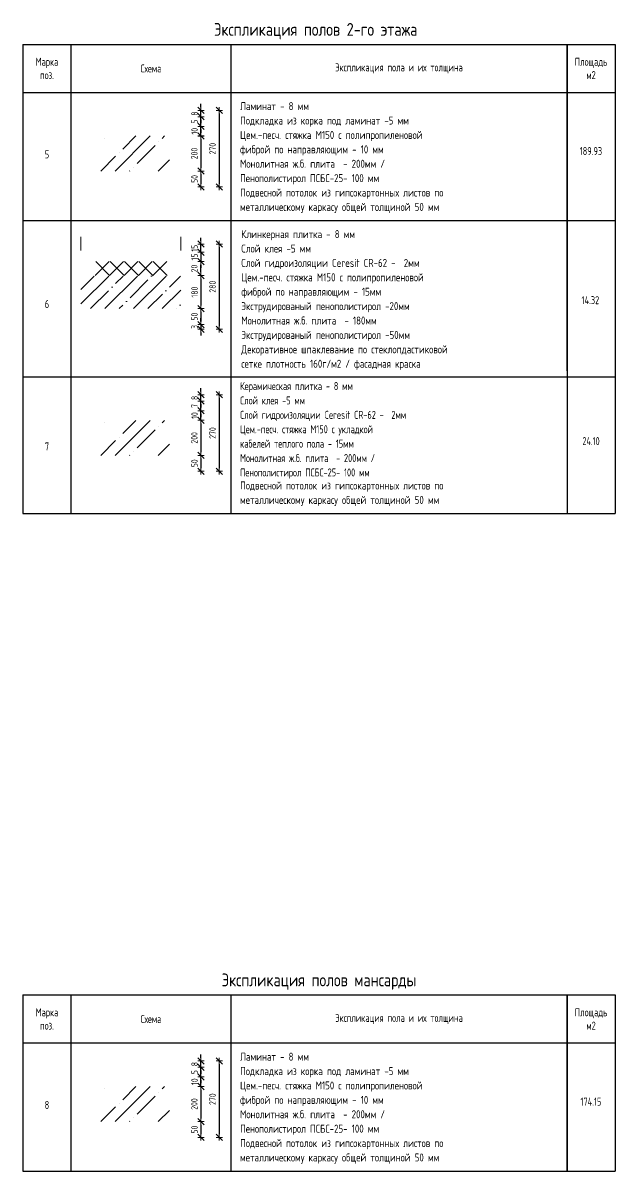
# Model space of a CAD drawing. Header units: millimetres. Extents: x -56498 to 234605, y -296269 to -29969.
# Drawn here: x 111605 to 130105, y -275070 to -239198 of the extents above; entities that cross this region are included whole.
import ezdxf
from ezdxf.enums import TextEntityAlignment as Align

# ---------------------------------------------------------------- set-up
doc = ezdxf.new("R2010")
doc.units = ezdxf.units.MM
doc.header["$LTSCALE"] = 100
doc.header["$PDMODE"] = 35
for name, color, linetype, lineweight in [('0.5', 7, 'Continuous', 50), ('Примітки 0.09', 200, 'Continuous', 9), ('Розміри 0.09', 5, 'Continuous', 9), ('Тонкі 0.18', 142, 'Continuous', 18), ('Штрихування 0.09', 253, 'Continuous', 9)]:
    doc.layers.add(name, color=color, linetype=linetype, lineweight=lineweight)
doc.styles.add('GOST 2.304', font='CS_Gost2304.shx')
doc.styles.add('SPDS', font='SPDS.shx', dxfattribs={"width": 0.9})
doc.dimstyles.new('10_ Разм.цепочки_c выноск', dxfattribs={"dimscale": 100, "dimtxt": 2, "dimasz": 1, "dimexe": 2, "dimexo": 2, "dimgap": 1, "dimtad": 1, "dimdec": 0, "dimlfac": 0.1, "dimzin": 0, "dimdsep": 46, "dimtxsty": 'SPDS', "dimblk": 'dblk_0', "dimcen": 2, "dimdle": 1.5, "dimse1": 1, "dimse2": 1, "dimadec": 0, "dimazin": 0, "dimtfac": 1, "dimtdec": 0, "dimtix": 1, "dimtmove": 1, "dimatfit": 3, "dimfxl": 0, "dimtolj": 1, "dimtzin": 0, "dimarcsym": 0})

# ---------------------------------------------------------------- blocks, each defined once
blk = doc.blocks.new('dblk_0')
at = {"color": 0, "linetype": 'ByBlock'}
for p, q in [((1, 1), (-1, -1)), ((-1, 0), (1, 0)), ((0, 1), (0, -1))]:
    blk.add_line(p, q, dxfattribs=at)
blk = doc.blocks.new('*D394')
at = {"layer": 'Defpoints', "color": 0, "ltscale": 100, "transparency": 16777216}
for p in [(116538, -242730), (116538, -243825), (117167, -243825)]:
    blk.add_point(p, dxfattribs=at)
at = {"layer": 'Розміри 0.09', "color": 0, "lineweight": -2, "ltscale": 100, "transparency": 16777216}
blk.add_line((117167, -242830), (117167, -243725), dxfattribs=at)
at = {"layer": 'Розміри 0.09', "color": 0, "lineweight": -2, "ltscale": 100, "transparency": 16777216, "xscale": 100, "yscale": 100, "zscale": 100}
for p, rotation in [((117167, -242730), 90), ((117167, -243825), 270)]:
    blk.add_blockref('dblk_0', p, dxfattribs=dict(at, rotation=rotation))
at = {"layer": 'Розміри 0.09', "color": 0, "ltscale": 100, "transparency": 16777216, "insert": (116959, -243277), "char_height": 200, "attachment_point": 5, "rotation": 90, "style": 'SPDS'}
blk.add_mtext('\\A1;200', dxfattribs=at)
blk = doc.blocks.new('*D395')
at = {"layer": 'Defpoints', "color": 0, "ltscale": 100, "transparency": 16777216}
for p in [(116538, -242130), (117167, -242130), (116538, -242430)]:
    blk.add_point(p, dxfattribs=at)
at = {"layer": 'Розміри 0.09', "color": 0, "lineweight": -2, "ltscale": 100, "transparency": 16777216}
for p, q in [((117167, -242030), (117167, -241930)), ((117167, -242430), (117167, -242130)), ((117167, -242530), (117167, -242630))]:
    blk.add_line(p, q, dxfattribs=at)
at = {"layer": 'Розміри 0.09', "color": 0, "lineweight": -2, "ltscale": 100, "transparency": 16777216, "xscale": 100, "yscale": 100, "zscale": 100}
for p, rotation in [((117167, -242130), 270), ((117167, -242430), 90)]:
    blk.add_blockref('dblk_0', p, dxfattribs=dict(at, rotation=rotation))
at = {"layer": 'Розміри 0.09', "color": 0, "ltscale": 100, "transparency": 16777216, "insert": (116963, -242280), "char_height": 200, "attachment_point": 5, "rotation": 90, "style": 'SPDS'}
blk.add_mtext('\\A1;5', dxfattribs=at)
blk = doc.blocks.new('*D396')
at = {"layer": 'Defpoints', "color": 0, "ltscale": 100, "transparency": 16777216}
for p in [(116538, -241930), (116538, -242130), (117167, -241930)]:
    blk.add_point(p, dxfattribs=at)
at = {"layer": 'Розміри 0.09', "color": 0, "lineweight": -2, "ltscale": 100, "transparency": 16777216}
for p, q in [((117167, -241830), (117167, -241730)), ((117167, -242130), (117167, -241930)), ((117167, -242230), (117167, -242330))]:
    blk.add_line(p, q, dxfattribs=at)
at = {"layer": 'Розміри 0.09', "color": 0, "lineweight": -2, "ltscale": 100, "transparency": 16777216, "xscale": 100, "yscale": 100, "zscale": 100}
for p, rotation in [((117167, -241930), 270), ((117167, -242130), 90)]:
    blk.add_blockref('dblk_0', p, dxfattribs=dict(at, rotation=rotation))
at = {"layer": 'Розміри 0.09', "color": 0, "ltscale": 100, "transparency": 16777216, "insert": (116967, -242030), "char_height": 200, "attachment_point": 5, "rotation": 90, "style": 'SPDS'}
blk.add_mtext('\\A1;8', dxfattribs=at)
blk = doc.blocks.new('*D397')
at = {"layer": 'Defpoints', "color": 0, "ltscale": 100, "transparency": 16777216}
for p in [(116538, -241930), (116538, -244321), (117737, -244321)]:
    blk.add_point(p, dxfattribs=at)
at = {"layer": 'Розміри 0.09', "color": 0, "lineweight": -2, "ltscale": 100, "transparency": 16777216}
blk.add_line((117737, -242030), (117737, -244221), dxfattribs=at)
at = {"layer": 'Розміри 0.09', "color": 0, "lineweight": -2, "ltscale": 100, "transparency": 16777216, "xscale": 100, "yscale": 100, "zscale": 100}
for p, rotation in [((117737, -241930), 90), ((117737, -244321), 270)]:
    blk.add_blockref('dblk_0', p, dxfattribs=dict(at, rotation=rotation))
at = {"layer": 'Розміри 0.09', "color": 0, "ltscale": 100, "transparency": 16777216, "insert": (117529, -243125), "char_height": 200, "attachment_point": 5, "rotation": 90, "style": 'SPDS'}
blk.add_mtext('\\A1;270', dxfattribs=at)
blk = doc.blocks.new('*D398')
at = {"layer": 'Defpoints', "color": 0, "ltscale": 100, "transparency": 16777216}
for p in [(116538, -243825), (116538, -244321), (117167, -244321)]:
    blk.add_point(p, dxfattribs=at)
at = {"layer": 'Розміри 0.09', "color": 0, "lineweight": -2, "ltscale": 100, "transparency": 16777216}
blk.add_line((117167, -243925), (117167, -244221), dxfattribs=at)
at = {"layer": 'Розміри 0.09', "color": 0, "lineweight": -2, "ltscale": 100, "transparency": 16777216, "xscale": 100, "yscale": 100, "zscale": 100}
for p, rotation in [((117167, -243825), 90), ((117167, -244321), 270)]:
    blk.add_blockref('dblk_0', p, dxfattribs=dict(at, rotation=rotation))
at = {"layer": 'Розміри 0.09', "color": 0, "ltscale": 100, "transparency": 16777216, "insert": (116963, -244073), "char_height": 200, "attachment_point": 5, "rotation": 90, "style": 'SPDS'}
blk.add_mtext('\\A1;50', dxfattribs=at)
blk = doc.blocks.new('*D399')
at = {"layer": 'Defpoints', "color": 0, "ltscale": 100, "transparency": 16777216}
for p in [(116538, -242430), (117167, -242430), (116538, -242728)]:
    blk.add_point(p, dxfattribs=at)
at = {"layer": 'Розміри 0.09', "color": 0, "lineweight": -2, "ltscale": 100, "transparency": 16777216}
for p, q in [((117167, -242330), (117167, -242230)), ((117167, -242728), (117167, -242430)), ((117167, -242828), (117167, -242928))]:
    blk.add_line(p, q, dxfattribs=at)
at = {"layer": 'Розміри 0.09', "color": 0, "lineweight": -2, "ltscale": 100, "transparency": 16777216, "xscale": 100, "yscale": 100, "zscale": 100}
for p, rotation in [((117167, -242430), 270), ((117167, -242728), 90)]:
    blk.add_blockref('dblk_0', p, dxfattribs=dict(at, rotation=rotation))
at = {"layer": 'Розміри 0.09', "color": 0, "ltscale": 100, "transparency": 16777216, "insert": (116967, -242579), "char_height": 200, "attachment_point": 5, "rotation": 90, "style": 'SPDS'}
blk.add_mtext('\\A1;10', dxfattribs=at)
blk = doc.blocks.new('*D457')
at = {"layer": 'Defpoints', "color": 0, "ltscale": 100, "transparency": 16777216}
for p in [(116538, -251614), (116538, -252709), (117167, -252709)]:
    blk.add_point(p, dxfattribs=at)
at = {"layer": 'Розміри 0.09', "color": 0, "lineweight": -2, "ltscale": 100, "transparency": 16777216}
blk.add_line((117167, -251714), (117167, -252609), dxfattribs=at)
at = {"layer": 'Розміри 0.09', "color": 0, "lineweight": -2, "ltscale": 100, "transparency": 16777216, "xscale": 100, "yscale": 100, "zscale": 100}
for p, rotation in [((117167, -251614), 90), ((117167, -252709), 270)]:
    blk.add_blockref('dblk_0', p, dxfattribs=dict(at, rotation=rotation))
at = {"layer": 'Розміри 0.09', "color": 0, "ltscale": 100, "transparency": 16777216, "insert": (116959, -252162), "char_height": 200, "attachment_point": 5, "rotation": 90, "style": 'SPDS'}
blk.add_mtext('\\A1;200', dxfattribs=at)
blk = doc.blocks.new('*D458')
at = {"layer": 'Defpoints', "color": 0, "ltscale": 100, "transparency": 16777216}
for p in [(116538, -251014), (117167, -251014), (116538, -251314)]:
    blk.add_point(p, dxfattribs=at)
at = {"layer": 'Розміри 0.09', "color": 0, "lineweight": -2, "ltscale": 100, "transparency": 16777216}
for p, q in [((117167, -250914), (117167, -250814)), ((117167, -251314), (117167, -251014)), ((117167, -251414), (117167, -251514))]:
    blk.add_line(p, q, dxfattribs=at)
at = {"layer": 'Розміри 0.09', "color": 0, "lineweight": -2, "ltscale": 100, "transparency": 16777216, "xscale": 100, "yscale": 100, "zscale": 100}
for p, rotation in [((117167, -251014), 270), ((117167, -251314), 90)]:
    blk.add_blockref('dblk_0', p, dxfattribs=dict(at, rotation=rotation))
at = {"layer": 'Розміри 0.09', "color": 0, "ltscale": 100, "transparency": 16777216, "insert": (116967, -251164), "char_height": 200, "attachment_point": 5, "rotation": 90, "style": 'SPDS'}
blk.add_mtext('\\A1;7', dxfattribs=at)
blk = doc.blocks.new('*D459')
at = {"layer": 'Defpoints', "color": 0, "ltscale": 100, "transparency": 16777216}
for p in [(116538, -250814), (116538, -251014), (117167, -250814)]:
    blk.add_point(p, dxfattribs=at)
at = {"layer": 'Розміри 0.09', "color": 0, "lineweight": -2, "ltscale": 100, "transparency": 16777216}
for p, q in [((117167, -250714), (117167, -250614)), ((117167, -251014), (117167, -250814)), ((117167, -251114), (117167, -251214))]:
    blk.add_line(p, q, dxfattribs=at)
at = {"layer": 'Розміри 0.09', "color": 0, "lineweight": -2, "ltscale": 100, "transparency": 16777216, "xscale": 100, "yscale": 100, "zscale": 100}
for p, rotation in [((117167, -250814), 270), ((117167, -251014), 90)]:
    blk.add_blockref('dblk_0', p, dxfattribs=dict(at, rotation=rotation))
at = {"layer": 'Розміри 0.09', "color": 0, "ltscale": 100, "transparency": 16777216, "insert": (116967, -250914), "char_height": 200, "attachment_point": 5, "rotation": 90, "style": 'SPDS'}
blk.add_mtext('\\A1;8', dxfattribs=at)
blk = doc.blocks.new('*D460')
at = {"layer": 'Defpoints', "color": 0, "ltscale": 100, "transparency": 16777216}
for p in [(116538, -250814), (116538, -253205), (117737, -253205)]:
    blk.add_point(p, dxfattribs=at)
at = {"layer": 'Розміри 0.09', "color": 0, "lineweight": -2, "ltscale": 100, "transparency": 16777216}
blk.add_line((117737, -250914), (117737, -253105), dxfattribs=at)
at = {"layer": 'Розміри 0.09', "color": 0, "lineweight": -2, "ltscale": 100, "transparency": 16777216, "xscale": 100, "yscale": 100, "zscale": 100}
for p, rotation in [((117737, -250814), 90), ((117737, -253205), 270)]:
    blk.add_blockref('dblk_0', p, dxfattribs=dict(at, rotation=rotation))
at = {"layer": 'Розміри 0.09', "color": 0, "ltscale": 100, "transparency": 16777216, "insert": (117529, -252010), "char_height": 200, "attachment_point": 5, "rotation": 90, "style": 'SPDS'}
blk.add_mtext('\\A1;270', dxfattribs=at)
blk = doc.blocks.new('*D461')
at = {"layer": 'Defpoints', "color": 0, "ltscale": 100, "transparency": 16777216}
for p in [(116538, -252709), (116538, -253205), (117167, -253205)]:
    blk.add_point(p, dxfattribs=at)
at = {"layer": 'Розміри 0.09', "color": 0, "lineweight": -2, "ltscale": 100, "transparency": 16777216}
blk.add_line((117167, -252809), (117167, -253105), dxfattribs=at)
at = {"layer": 'Розміри 0.09', "color": 0, "lineweight": -2, "ltscale": 100, "transparency": 16777216, "xscale": 100, "yscale": 100, "zscale": 100}
for p, rotation in [((117167, -252709), 90), ((117167, -253205), 270)]:
    blk.add_blockref('dblk_0', p, dxfattribs=dict(at, rotation=rotation))
at = {"layer": 'Розміри 0.09', "color": 0, "ltscale": 100, "transparency": 16777216, "insert": (116963, -252957), "char_height": 200, "attachment_point": 5, "rotation": 90, "style": 'SPDS'}
blk.add_mtext('\\A1;50', dxfattribs=at)
blk = doc.blocks.new('*D456')
at = {"layer": 'Defpoints', "color": 0, "ltscale": 100, "transparency": 16777216}
for p in [(116538, -251314), (117167, -251314), (116538, -251612)]:
    blk.add_point(p, dxfattribs=at)
at = {"layer": 'Розміри 0.09', "color": 0, "lineweight": -2, "ltscale": 100, "transparency": 16777216}
for p, q in [((117167, -251214), (117167, -251114)), ((117167, -251612), (117167, -251314)), ((117167, -251712), (117167, -251812))]:
    blk.add_line(p, q, dxfattribs=at)
at = {"layer": 'Розміри 0.09', "color": 0, "lineweight": -2, "ltscale": 100, "transparency": 16777216, "xscale": 100, "yscale": 100, "zscale": 100}
for p, rotation in [((117167, -251314), 270), ((117167, -251612), 90)]:
    blk.add_blockref('dblk_0', p, dxfattribs=dict(at, rotation=rotation))
at = {"layer": 'Розміри 0.09', "color": 0, "ltscale": 100, "transparency": 16777216, "insert": (116967, -251463), "char_height": 200, "attachment_point": 5, "rotation": 90, "style": 'SPDS'}
blk.add_mtext('\\A1;10', dxfattribs=at)
blk = doc.blocks.new('*D462')
at = {"layer": 'Defpoints', "color": 0, "ltscale": 100, "transparency": 16777216}
for p in [(116538, -246108), (116538, -246364), (117167, -246108)]:
    blk.add_point(p, dxfattribs=at)
at = {"layer": 'Розміри 0.09', "color": 0, "lineweight": -2, "ltscale": 100, "transparency": 16777216}
for p, q in [((117167, -246008), (117167, -245908)), ((117167, -246364), (117167, -246108)), ((117167, -246464), (117167, -246564))]:
    blk.add_line(p, q, dxfattribs=at)
at = {"layer": 'Розміри 0.09', "color": 0, "lineweight": -2, "ltscale": 100, "transparency": 16777216, "xscale": 100, "yscale": 100, "zscale": 100}
for p, rotation in [((117167, -246108), 270), ((117167, -246364), 90)]:
    blk.add_blockref('dblk_0', p, dxfattribs=dict(at, rotation=rotation))
at = {"layer": 'Розміри 0.09', "color": 0, "ltscale": 100, "transparency": 16777216, "insert": (116963, -246236), "char_height": 200, "attachment_point": 5, "rotation": 90, "style": 'SPDS'}
blk.add_mtext('\\A1;15', dxfattribs=at)
blk = doc.blocks.new('*D463')
at = {"layer": 'Defpoints', "color": 0, "ltscale": 100, "transparency": 16777216}
for p in [(116538, -246108), (116538, -248768), (117737, -248768)]:
    blk.add_point(p, dxfattribs=at)
at = {"layer": 'Розміри 0.09', "color": 0, "lineweight": -2, "ltscale": 100, "transparency": 16777216}
blk.add_line((117737, -246208), (117737, -248668), dxfattribs=at)
at = {"layer": 'Розміри 0.09', "color": 0, "lineweight": -2, "ltscale": 100, "transparency": 16777216, "xscale": 100, "yscale": 100, "zscale": 100}
for p, rotation in [((117737, -246108), 90), ((117737, -248768), 270)]:
    blk.add_blockref('dblk_0', p, dxfattribs=dict(at, rotation=rotation))
at = {"layer": 'Розміри 0.09', "color": 0, "ltscale": 100, "transparency": 16777216, "insert": (117529, -247438), "char_height": 200, "attachment_point": 5, "rotation": 90, "style": 'SPDS'}
blk.add_mtext('\\A1;280', dxfattribs=at)
blk = doc.blocks.new('*D464')
at = {"layer": 'Defpoints', "color": 0, "ltscale": 100, "transparency": 16777216}
for p in [(116538, -247088), (116538, -248125), (117167, -248125)]:
    blk.add_point(p, dxfattribs=at)
at = {"layer": 'Розміри 0.09', "color": 0, "lineweight": -2, "ltscale": 100, "transparency": 16777216}
blk.add_line((117167, -247188), (117167, -248025), dxfattribs=at)
at = {"layer": 'Розміри 0.09', "color": 0, "lineweight": -2, "ltscale": 100, "transparency": 16777216, "xscale": 100, "yscale": 100, "zscale": 100}
for p, rotation in [((117167, -247088), 90), ((117167, -248125), 270)]:
    blk.add_blockref('dblk_0', p, dxfattribs=dict(at, rotation=rotation))
at = {"layer": 'Розміри 0.09', "color": 0, "ltscale": 100, "transparency": 16777216, "insert": (116967, -247607), "char_height": 200, "attachment_point": 5, "rotation": 90, "style": 'SPDS'}
blk.add_mtext('\\A1;180', dxfattribs=at)
blk = doc.blocks.new('*D465')
at = {"layer": 'Defpoints', "color": 0, "ltscale": 100, "transparency": 16777216}
for p in [(116538, -248125), (116538, -248624), (117167, -248624)]:
    blk.add_point(p, dxfattribs=at)
at = {"layer": 'Розміри 0.09', "color": 0, "lineweight": -2, "ltscale": 100, "transparency": 16777216}
blk.add_line((117167, -248225), (117167, -248524), dxfattribs=at)
at = {"layer": 'Розміри 0.09', "color": 0, "lineweight": -2, "ltscale": 100, "transparency": 16777216, "xscale": 100, "yscale": 100, "zscale": 100}
for p, rotation in [((117167, -248125), 90), ((117167, -248624), 270)]:
    blk.add_blockref('dblk_0', p, dxfattribs=dict(at, rotation=rotation))
at = {"layer": 'Розміри 0.09', "color": 0, "ltscale": 100, "transparency": 16777216, "insert": (116963, -248374), "char_height": 200, "attachment_point": 5, "rotation": 90, "style": 'SPDS'}
blk.add_mtext('\\A1;50', dxfattribs=at)
blk = doc.blocks.new('*D466')
at = {"layer": 'Defpoints', "color": 0, "ltscale": 100, "transparency": 16777216}
for p in [(116538, -246364), (116538, -246653), (117167, -246653)]:
    blk.add_point(p, dxfattribs=at)
at = {"layer": 'Розміри 0.09', "color": 0, "lineweight": -2, "ltscale": 100, "transparency": 16777216}
for p, q in [((117167, -246264), (117167, -246164)), ((117167, -246364), (117167, -246653)), ((117167, -246753), (117167, -246853))]:
    blk.add_line(p, q, dxfattribs=at)
at = {"layer": 'Розміри 0.09', "color": 0, "lineweight": -2, "ltscale": 100, "transparency": 16777216, "xscale": 100, "yscale": 100, "zscale": 100}
for p, rotation in [((117167, -246364), 270), ((117167, -246653), 90)]:
    blk.add_blockref('dblk_0', p, dxfattribs=dict(at, rotation=rotation))
at = {"layer": 'Розміри 0.09', "color": 0, "ltscale": 100, "transparency": 16777216, "insert": (116963, -246509), "char_height": 200, "attachment_point": 5, "rotation": 90, "style": 'SPDS'}
blk.add_mtext('\\A1;15', dxfattribs=at)
blk = doc.blocks.new('*D467')
at = {"layer": 'Defpoints', "color": 0, "ltscale": 100, "transparency": 16777216}
for p in [(116538, -248624), (116538, -248768), (117167, -248768)]:
    blk.add_point(p, dxfattribs=at)
at = {"layer": 'Розміри 0.09', "color": 0, "lineweight": -2, "ltscale": 100, "transparency": 16777216}
for p, q in [((117167, -248524), (117167, -248424)), ((117167, -248624), (117167, -248768)), ((117167, -248868), (117167, -248968))]:
    blk.add_line(p, q, dxfattribs=at)
at = {"layer": 'Розміри 0.09', "color": 0, "lineweight": -2, "ltscale": 100, "transparency": 16777216, "xscale": 100, "yscale": 100, "zscale": 100}
for p, rotation in [((117167, -248624), 270), ((117167, -248768), 90)]:
    blk.add_blockref('dblk_0', p, dxfattribs=dict(at, rotation=rotation))
at = {"layer": 'Розміри 0.09', "color": 0, "ltscale": 100, "transparency": 16777216, "insert": (116963, -248696), "char_height": 200, "attachment_point": 5, "rotation": 90, "style": 'SPDS'}
blk.add_mtext('\\A1;3', dxfattribs=at)
blk = doc.blocks.new('*D468')
at = {"layer": 'Defpoints', "color": 0, "ltscale": 100, "transparency": 16777216}
for p in [(116538, -246653), (117167, -246653), (116538, -247088)]:
    blk.add_point(p, dxfattribs=at)
at = {"layer": 'Розміри 0.09', "color": 0, "lineweight": -2, "ltscale": 100, "transparency": 16777216}
blk.add_line((117167, -246988), (117167, -246753), dxfattribs=at)
at = {"layer": 'Розміри 0.09', "color": 0, "lineweight": -2, "ltscale": 100, "transparency": 16777216, "xscale": 100, "yscale": 100, "zscale": 100}
for p, rotation in [((117167, -246653), 90), ((117167, -247088), 270)]:
    blk.add_blockref('dblk_0', p, dxfattribs=dict(at, rotation=rotation))
at = {"layer": 'Розміри 0.09', "color": 0, "ltscale": 100, "transparency": 16777216, "insert": (116959, -246871), "char_height": 200, "attachment_point": 5, "rotation": 90, "style": 'SPDS'}
blk.add_mtext('\\A1;20', dxfattribs=at)
blk = doc.blocks.new('*D469')
at = {"layer": 'Defpoints', "color": 0, "ltscale": 100, "transparency": 16777216}
for p in [(116538, -272430), (116538, -273525), (117167, -273525)]:
    blk.add_point(p, dxfattribs=at)
at = {"layer": 'Розміри 0.09', "color": 0, "lineweight": -2, "ltscale": 100, "transparency": 16777216}
blk.add_line((117167, -272530), (117167, -273425), dxfattribs=at)
at = {"layer": 'Розміри 0.09', "color": 0, "lineweight": -2, "ltscale": 100, "transparency": 16777216, "xscale": 100, "yscale": 100, "zscale": 100}
for p, rotation in [((117167, -272430), 90), ((117167, -273525), 270)]:
    blk.add_blockref('dblk_0', p, dxfattribs=dict(at, rotation=rotation))
at = {"layer": 'Розміри 0.09', "color": 0, "ltscale": 100, "transparency": 16777216, "insert": (116959, -272977), "char_height": 200, "attachment_point": 5, "rotation": 90, "style": 'SPDS'}
blk.add_mtext('\\A1;200', dxfattribs=at)
blk = doc.blocks.new('*D470')
at = {"layer": 'Defpoints', "color": 0, "ltscale": 100, "transparency": 16777216}
for p in [(116538, -271830), (117167, -271830), (116538, -272130)]:
    blk.add_point(p, dxfattribs=at)
at = {"layer": 'Розміри 0.09', "color": 0, "lineweight": -2, "ltscale": 100, "transparency": 16777216}
for p, q in [((117167, -271730), (117167, -271630)), ((117167, -272130), (117167, -271830)), ((117167, -272230), (117167, -272330))]:
    blk.add_line(p, q, dxfattribs=at)
at = {"layer": 'Розміри 0.09', "color": 0, "lineweight": -2, "ltscale": 100, "transparency": 16777216, "xscale": 100, "yscale": 100, "zscale": 100}
for p, rotation in [((117167, -271830), 270), ((117167, -272130), 90)]:
    blk.add_blockref('dblk_0', p, dxfattribs=dict(at, rotation=rotation))
at = {"layer": 'Розміри 0.09', "color": 0, "ltscale": 100, "transparency": 16777216, "insert": (116963, -271980), "char_height": 200, "attachment_point": 5, "rotation": 90, "style": 'SPDS'}
blk.add_mtext('\\A1;5', dxfattribs=at)
blk = doc.blocks.new('*D471')
at = {"layer": 'Defpoints', "color": 0, "ltscale": 100, "transparency": 16777216}
for p in [(116538, -271630), (116538, -271830), (117167, -271630)]:
    blk.add_point(p, dxfattribs=at)
at = {"layer": 'Розміри 0.09', "color": 0, "lineweight": -2, "ltscale": 100, "transparency": 16777216}
for p, q in [((117167, -271530), (117167, -271430)), ((117167, -271830), (117167, -271630)), ((117167, -271930), (117167, -272030))]:
    blk.add_line(p, q, dxfattribs=at)
at = {"layer": 'Розміри 0.09', "color": 0, "lineweight": -2, "ltscale": 100, "transparency": 16777216, "xscale": 100, "yscale": 100, "zscale": 100}
for p, rotation in [((117167, -271630), 270), ((117167, -271830), 90)]:
    blk.add_blockref('dblk_0', p, dxfattribs=dict(at, rotation=rotation))
at = {"layer": 'Розміри 0.09', "color": 0, "ltscale": 100, "transparency": 16777216, "insert": (116967, -271730), "char_height": 200, "attachment_point": 5, "rotation": 90, "style": 'SPDS'}
blk.add_mtext('\\A1;8', dxfattribs=at)
blk = doc.blocks.new('*D472')
at = {"layer": 'Defpoints', "color": 0, "ltscale": 100, "transparency": 16777216}
for p in [(116538, -271630), (116538, -274021), (117737, -274021)]:
    blk.add_point(p, dxfattribs=at)
at = {"layer": 'Розміри 0.09', "color": 0, "lineweight": -2, "ltscale": 100, "transparency": 16777216}
blk.add_line((117737, -271730), (117737, -273921), dxfattribs=at)
at = {"layer": 'Розміри 0.09', "color": 0, "lineweight": -2, "ltscale": 100, "transparency": 16777216, "xscale": 100, "yscale": 100, "zscale": 100}
for p, rotation in [((117737, -271630), 90), ((117737, -274021), 270)]:
    blk.add_blockref('dblk_0', p, dxfattribs=dict(at, rotation=rotation))
at = {"layer": 'Розміри 0.09', "color": 0, "ltscale": 100, "transparency": 16777216, "insert": (117529, -272825), "char_height": 200, "attachment_point": 5, "rotation": 90, "style": 'SPDS'}
blk.add_mtext('\\A1;270', dxfattribs=at)
blk = doc.blocks.new('*D473')
at = {"layer": 'Defpoints', "color": 0, "ltscale": 100, "transparency": 16777216}
for p in [(116538, -273525), (116538, -274021), (117167, -274021)]:
    blk.add_point(p, dxfattribs=at)
at = {"layer": 'Розміри 0.09', "color": 0, "lineweight": -2, "ltscale": 100, "transparency": 16777216}
blk.add_line((117167, -273625), (117167, -273921), dxfattribs=at)
at = {"layer": 'Розміри 0.09', "color": 0, "lineweight": -2, "ltscale": 100, "transparency": 16777216, "xscale": 100, "yscale": 100, "zscale": 100}
for p, rotation in [((117167, -273525), 90), ((117167, -274021), 270)]:
    blk.add_blockref('dblk_0', p, dxfattribs=dict(at, rotation=rotation))
at = {"layer": 'Розміри 0.09', "color": 0, "ltscale": 100, "transparency": 16777216, "insert": (116963, -273773), "char_height": 200, "attachment_point": 5, "rotation": 90, "style": 'SPDS'}
blk.add_mtext('\\A1;50', dxfattribs=at)
blk = doc.blocks.new('*D474')
at = {"layer": 'Defpoints', "color": 0, "ltscale": 100, "transparency": 16777216}
for p in [(116538, -272130), (117167, -272130), (116538, -272428)]:
    blk.add_point(p, dxfattribs=at)
at = {"layer": 'Розміри 0.09', "color": 0, "lineweight": -2, "ltscale": 100, "transparency": 16777216}
for p, q in [((117167, -272030), (117167, -271930)), ((117167, -272428), (117167, -272130)), ((117167, -272528), (117167, -272628))]:
    blk.add_line(p, q, dxfattribs=at)
at = {"layer": 'Розміри 0.09', "color": 0, "lineweight": -2, "ltscale": 100, "transparency": 16777216, "xscale": 100, "yscale": 100, "zscale": 100}
for p, rotation in [((117167, -272130), 270), ((117167, -272428), 90)]:
    blk.add_blockref('dblk_0', p, dxfattribs=dict(at, rotation=rotation))
at = {"layer": 'Розміри 0.09', "color": 0, "ltscale": 100, "transparency": 16777216, "insert": (116967, -272279), "char_height": 200, "attachment_point": 5, "rotation": 90, "style": 'SPDS'}
blk.add_mtext('\\A1;10', dxfattribs=at)

msp = doc.modelspace()

# ---------------------------------------------------------------- hatches: boundary and pattern name
at = {"layer": 'Штрихування 0.09', "ltscale": 0.75}
h = msp.add_hatch(dxfattribs=at)
h.set_pattern_fill('ANSI35', color=256, scale=100, style=0)
h.set_pattern_definition([(45, (113265.27, -248124.9), (-449.01, 449.01), []), (45, (113714.3, -248124.9), (-449.01, 449.01), [793.75, -158.75, 0, -158.75])])
h.paths.add_polyline_path([(116537.741, -247104.549), (113415.267, -247104.549), (113415.267, -247565.82), (113565.267, -247640.82), (113265.267, -247790.82), (113415.267, -247865.82), (113415.267, -248124.88), (116537.741, -248124.88), (116537.741, -247865.82), (116387.741, -247790.82), (116687.741, -247640.82), (116537.741, -247565.82)])

# ---------------------------------------------------------------- linework, layer by layer
at = {"layer": '0.5', "lineweight": 30}
for p, q in [((111604.617, -239868.985), (130104.617, -239868.985)), ((111604.617, -239868.985), (111604.617, -254523.317)), ((113104.617, -239868.985), (113104.617, -254523.317)), ((118104.617, -239868.985), (118104.617, -254523.317)), ((128604.617, -250067.704), (128604.617, -239868.985)), ((128604.617, -239868.985), (128604.617, -254523.317)), ((130104.617, -239868.985), (130104.617, -254523.317)), ((111604.617, -241368.985), (130104.617, -241368.985)), ((111604.617, -245370.495), (130104.617, -245370.495)), ((111604.617, -245370.495), (130104.617, -245370.495)), ((111604.617, -245370.495), (130104.617, -245370.495)), ((111604.617, -250253.468), (130104.617, -250253.468)), ((111604.617, -254523.317), (130104.617, -254523.317)), ((111604.617, -269568.985), (130104.617, -269568.985)), ((111604.617, -269568.985), (111604.617, -275070.495)), ((113104.617, -269568.985), (113104.617, -275070.495)), ((118104.617, -269568.985), (118104.617, -275070.495)), ((128604.617, -275070.495), (128604.617, -269568.985)), ((128604.617, -269568.985), (128604.617, -275070.495)), ((130104.617, -269568.985), (130104.617, -275070.495)), ((111604.617, -271068.985), (130104.617, -271068.985)), ((111604.617, -275070.495), (130104.617, -275070.495)), ((111604.617, -275070.495), (130104.617, -275070.495)), ((111604.617, -275070.495), (130104.617, -275070.495))]:
    msp.add_line(p, q, dxfattribs=at)
at = {"layer": 'Тонкі 0.18', "ltscale": 0.75}
for p, q in [((113415.267, -246308.107), (113415.267, -245881.928)), ((116537.741, -246308.107), (116537.741, -245881.928))]:
    msp.add_line(p, q, dxfattribs=at)
at = {"layer": 'Штрихування 0.09', "ltscale": 0.75}
for p, q in [((114161.506, -242803.675), (114161.506, -242803.675)), ((114487.323, -243824.896), (115582.246, -242729.973)), ((114722.772, -243140.434), (115133.234, -242729.973)), ((115957.557, -242803.675), (116031.259, -242729.973)), ((115171.785, -243589.447), (115733.051, -243028.181)), ((115845.304, -242915.928), (115845.304, -242915.928)), ((114038.311, -243824.896), (114498.266, -243364.941)), ((114610.519, -243252.688), (114610.519, -243252.688)), ((115834.362, -243824.896), (116182.064, -243477.194)), ((114936.336, -243824.896), (114947.279, -243813.954)), ((115059.532, -243701.7), (115059.532, -243701.7)), ((113864.279, -247088.319), (114299.495, -246653.103)), ((114313.292, -247088.319), (113878.076, -246653.103)), ((114313.292, -247088.319), (114748.508, -246653.103)), ((114762.305, -247088.319), (114327.089, -246653.103)), ((114762.305, -247088.319), (115197.521, -246653.103)), ((115211.318, -247088.319), (114776.102, -246653.103)), ((115211.318, -247088.319), (115646.534, -246653.103)), ((115660.331, -247088.319), (115225.115, -246653.103)), ((115660.331, -247088.319), (116095.547, -246653.103)), ((116109.344, -247088.319), (115674.128, -246653.103)), ((114161.506, -251688.157), (114161.506, -251688.157)), ((114487.323, -252709.378), (115582.246, -251614.455)), ((114722.772, -252024.917), (115133.234, -251614.455)), ((115845.304, -251800.41), (115845.304, -251800.41)), ((115957.557, -251688.157), (116031.259, -251614.455)), ((114610.519, -252137.17), (114610.519, -252137.17)), ((115171.785, -252473.93), (115733.051, -251912.664)), ((114038.311, -252709.378), (114498.266, -252249.423)), ((115834.362, -252709.378), (116182.064, -252361.677)), ((114936.336, -252709.378), (114947.279, -252698.436)), ((115059.532, -252586.183), (115059.532, -252586.183)), ((114161.506, -272503.675), (114161.506, -272503.675)), ((114487.323, -273524.896), (115582.246, -272429.973)), ((114722.772, -272840.434), (115133.234, -272429.973)), ((115845.304, -272615.928), (115845.304, -272615.928)), ((115957.557, -272503.675), (116031.259, -272429.973)), ((114610.519, -272952.688), (114610.519, -272952.688)), ((115171.785, -273289.447), (115733.051, -272728.181)), ((114038.311, -273524.896), (114498.266, -273064.941)), ((115834.362, -273524.896), (116182.064, -273177.194)), ((114936.336, -273524.896), (114947.279, -273513.954)), ((115059.532, -273401.7), (115059.532, -273401.7))]:
    msp.add_line(p, q, dxfattribs=at)

# ---------------------------------------------------------------- texts
at = {"layer": 'Примітки 0.09', "style": 'SPDS'}
for s, p in [('Экспликация полов 2-го этажа ', (120854.617, -239599.34)), ('Экспликация полов мансарды', (120854.617, -269299.34))]:
    msp.add_text(s, height=400, dxfattribs=at).set_placement(p, align=Align.CENTER)
at = {"layer": 'Примітки 0.09', "style": 'GOST 2.304'}
for s, p in [('Ламинат - 8 мм', (118388.605, -241922.437)), ('Подкладка из корка под ламинат -5 мм', (118388.605, -242372.437)), ('Цем.-песч. стяжка М150 с полипропиленовой', (118388.605, -242822.437)), ('фиброй по направляющим - 10 мм', (118388.605, -243272.437)), ('Монолитная ж.б. плита  - 200мм /', (118388.605, -243722.437)), ('Пенополистирол ПСБС-25- 100 мм', (118388.605, -244172.437)), ('Подвесной потолок из гипсокартонных листов по', (118388.605, -244622.437)), ('металлическому каркасу общей толщиной 50 мм', (118388.605, -245072.437)), ('Клинкерная плитка - 8 мм', (118427.776, -245921.228)), ('Слой клея -5 мм', (118427.776, -246371.228)), ('Слой гидроизоляции Ceresit CR-62 -  2мм', (118427.776, -246821.228)), ('Цем.-песч. стяжка М150 с полипропиленовой', (118427.776, -247271.228)), ('фиброй по направляющим - 15мм', (118427.776, -247721.228)), ('Экструдированый пенополистирол -20мм', (118427.776, -248171.228)), ('Монолитная ж.б. плита  - 180мм', (118427.776, -248621.228)), ('Экструдированый пенополистирол -50мм', (118427.776, -249071.228)), ('Декоративное шпаклевание по стеклопдастиковой', (118427.776, -249521.228)), ('сетке плотность 160г/м2 / фасадная краска', (118427.776, -249971.228)), ('Подвесной потолок из гипсокартонных листов по', (118388.605, -253776.038)), ('металлическому каркасу общей толщиной 50 мм', (118388.605, -254226.038)), ('Ламинат - 8 мм', (118388.605, -271622.437)), ('Подкладка из корка под ламинат -5 мм', (118388.605, -272072.437)), ('Цем.-песч. стяжка М150 с полипропиленовой', (118388.605, -272522.437)), ('фиброй по направляющим - 10 мм', (118388.605, -272972.437)), ('Монолитная ж.б. плита  - 200мм /', (118388.605, -273422.437)), ('Пенополистирол ПСБС-25- 100 мм', (118388.605, -273872.437)), ('Подвесной потолок из гипсокартонных листов по', (118388.605, -274322.437)), ('металлическому каркасу общей толщиной 50 мм', (118388.605, -274772.437))]:
    msp.add_text(s, height=250, dxfattribs=at).set_placement(p)
at = {"layer": 'Примітки 0.09', "style": 'SPDS'}
for s, width, p in [('5', 0.9, (112354.617, -243304.249)), ('189.93', 0.9, (129350.682, -243201.947)), ('6', 0.9, (112354.617, -247981.318)), ('14.32', 0.9, (129334.845, -247859.633)), ('24.10', 0.8, (129354.617, -252263.502)), ('7', 0.9, (112354.617, -252430.992)), ('8', 0.9, (112354.617, -273004.249)), ('174.15', 0.9, (129350.682, -272901.947))]:
    msp.add_text(s, height=250, dxfattribs=dict(at, width=width)).set_placement(p, align=Align.MIDDLE_CENTER)
at = {"layer": 'Примітки 0.09', "lineweight": 25, "style": 'SPDS', "width": 0.9}
for s, p in [('Керамическая плитка - 8 мм', (118390.229, -250667.942)), ('Слой клея -5 мм', (118390.229, -251117.942)), ('Слой гидроизоляции Ceresit CR-62 -  2мм', (118390.229, -251567.942)), ('Цем.-песч. стяжка М150 с укладкой', (118390.229, -252017.942)), ('кабелей теплого пола - 15мм', (118390.229, -252467.942)), ('Монолитная ж.б. плита  - 200мм /', (118390.229, -252917.942)), ('Пенополистирол ПСБС-25- 100 мм', (118390.229, -253367.942))]:
    msp.add_text(s, height=250, dxfattribs=at).set_placement(p)
at = {"layer": 'Примітки 0.09', "char_height": 250, "attachment_point": 5, "style": 'SPDS'}
for s, insert, width in [('Марка\\Pпоз.', (112354.617, -240618.985), 1500), ('Площадь\\Pм2', (129354.617, -240618.985), 1500), ('Схема', (115604.617, -240618.985), 5000), ('Экспликация пола и их толщина', (123354.617, -240618.985), 10500), ('Марка\\Pпоз.', (112354.617, -270318.985), 1500), ('Площадь\\Pм2', (129354.617, -270318.985), 1500), ('Схема', (115604.617, -270318.985), 5000), ('Экспликация пола и их толщина', (123354.617, -270318.985), 10500)]:
    msp.add_mtext(s, dxfattribs=dict(at, insert=insert, width=width))

# ---------------------------------------------------------------- dimensions: what is measured, and where the dimension line sits
at = {"layer": 'Розміри 0.09', "color": 1, "ltscale": 100}
for base, p1, p2, text, picture, middle in [((117166.84, -241929.973), (116537.741, -242129.973), (116537.741, -241929.973), '8', '*D396', (116966.84, -242029.973)), ((117736.539, -244320.647), (116537.741, -241929.973), (116537.741, -244320.647), '270', '*D397', (117528.793, -243125.31)), ((117166.84, -242129.973), (116537.741, -242429.973), (116537.741, -242129.973), '5', '*D395', (116962.698, -242279.973)), ((117166.84, -242429.973), (116537.741, -242727.848), (116537.741, -242429.973), '10', '*D399', (116966.84, -242578.91)), ((117166.84, -243824.896), (116537.741, -242729.973), (116537.741, -243824.896), '200', '*D394', (116959.094, -243277.434)), ((117166.84, -244320.647), (116537.741, -243824.896), (116537.741, -244320.647), '50', '*D398', (116962.698, -244072.771)), ((117166.84, -246108.107), (116537.741, -246364.296), (116537.741, -246108.107), '15', '*D462', (116962.698, -246236.201)), ((117736.539, -248767.73), (116537.741, -246108.107), (116537.741, -248767.73), '280', '*D463', (117528.793, -247437.919)), ((117166.84, -246653.103), (116537.741, -246364.296), (116537.741, -246653.103), '15', '*D466', (116962.698, -246508.699)), ((117166.84, -246653.103), (116537.741, -247088.319), (116537.741, -246653.103), '20', '*D468', (116959.094, -246870.711)), ((117166.84, -248124.88), (116537.741, -247088.319), (116537.741, -248124.88), '180', '*D464', (116966.84, -247606.599)), ((117166.84, -248767.73), (116537.741, -248623.724), (116537.741, -248767.73), '3', '*D467', (116962.698, -248695.727)), ((117166.84, -250814.455), (116537.741, -251014.455), (116537.741, -250814.455), '8', '*D459', (116966.84, -250914.455)), ((117736.539, -253205.129), (116537.741, -250814.455), (116537.741, -253205.129), '270', '*D460', (117528.793, -252009.792)), ((117166.84, -251014.455), (116537.741, -251314.455), (116537.741, -251014.455), '7', '*D458', (116966.84, -251164.455)), ((117166.84, -251314.455), (116537.741, -251612.331), (116537.741, -251314.455), '10', '*D456', (116966.84, -251463.393)), ((117166.84, -252709.378), (116537.741, -251614.455), (116537.741, -252709.378), '200', '*D457', (116959.094, -252161.917)), ((117166.84, -253205.129), (116537.741, -252709.378), (116537.741, -253205.129), '50', '*D461', (116962.698, -252957.254)), ((117736.539, -274020.647), (116537.741, -271629.973), (116537.741, -274020.647), '270', '*D472', (117528.793, -272825.31)), ((117166.84, -271829.973), (116537.741, -272129.973), (116537.741, -271829.973), '5', '*D470', (116962.698, -271979.973)), ((117166.84, -272129.973), (116537.741, -272427.848), (116537.741, -272129.973), '10', '*D474', (116966.84, -272278.91)), ((117166.84, -273524.896), (116537.741, -272429.973), (116537.741, -273524.896), '200', '*D469', (116959.094, -272977.434)), ((117166.84, -274020.647), (116537.741, -273524.896), (116537.741, -274020.647), '50', '*D473', (116962.698, -273772.771))]:
    dim = msp.add_linear_dim(base=base, p1=p1, p2=p2, angle=90, text=text, dimstyle='10_ Разм.цепочки_c выноск', override={"dimlfac": 0.1, "dimtxsty": 'SPDS', "dimtolj": 1}, dxfattribs=at)
    dim.commit()
    dim.dimension.update_dxf_attribs({"geometry": picture, "text_midpoint": middle})
for base, p1, p2, text, picture, middle in [((117166.84, -248623.724), (116537.741, -248124.88), (116537.741, -248623.724), '50', '*D465', (116962.698, -248374.302)), ((117166.84, -271629.973), (116537.741, -271829.973), (116537.741, -271629.973), '8', '*D471', (116966.84, -271729.973))]:
    dim = msp.add_linear_dim(base=base, p1=p1, p2=p2, angle=90, text=text, dimstyle='10_ Разм.цепочки_c выноск', dxfattribs=at)
    dim.commit()
    dim.dimension.update_dxf_attribs({"geometry": picture, "text_midpoint": middle})

doc.saveas('drawing.dxf')
